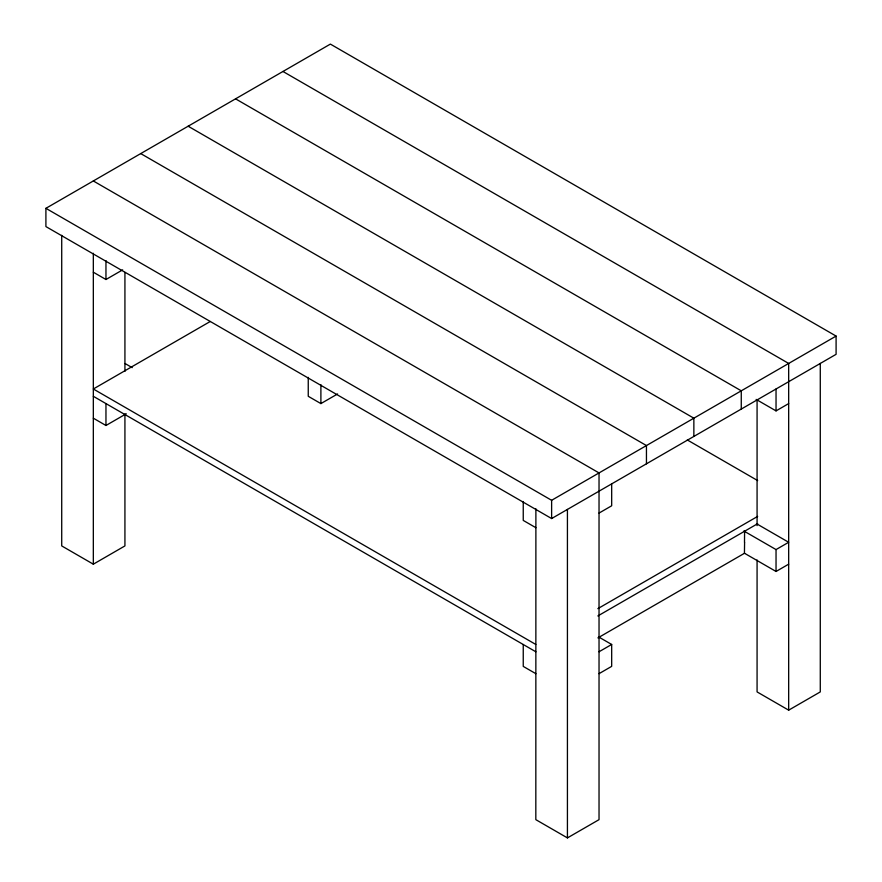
<?xml version="1.0" encoding="UTF-8"?>
<svg xmlns="http://www.w3.org/2000/svg" width="882" height="882" viewBox="0 0 882 882"><rect width="100%" height="100%" fill="white"/><g stroke="black" fill="none" stroke-linecap="round" stroke-linejoin="round"><path stroke-width="1.32" d="M45.908 208.328L330.375 44.1L836.092 336.075L836.092 354.321L551.625 518.55L45.908 226.586L45.908 208.328L551.625 500.303L836.092 336.075M93.327 272.207L105.961 279.506L122.664 269.859M210.214 321.511L93.327 388.995L535.826 644.466M93.327 418.189L105.961 425.488L126.236 413.779M308.248 377.364L308.248 396.294L320.894 403.592L337.597 393.945M61.718 235.329L61.718 545.925L93.327 564.182L124.924 545.925L124.924 413.989M599.032 513.081L611.678 505.783L611.678 483.876M756.139 399.403L776.039 410.891L788.673 403.592M597.842 608.657L757.671 516.389M597.842 615.956L757.671 523.688M788.673 564.171L776.039 571.47L744.43 553.223L744.595 542.265M597.908 637.895L744.617 553.201M599.032 651.765L611.678 644.466L611.678 666.362L599.032 673.661M743.835 530.986L776.039 549.574L788.673 542.276L756.469 523.688M535.892 508.793L535.826 819.654L567.424 837.9L599.032 819.654L599.032 472.928L93.327 180.964M757.076 559.982L757.076 691.918L788.673 710.164L820.282 691.918L820.282 363.439M282.968 71.475L788.673 363.439L788.673 710.164M235.549 98.839L741.266 390.814L741.266 409.061M188.142 126.214L693.858 418.189L693.858 436.436M687.298 439.953L757.671 480.58M140.734 153.589L646.451 445.564L646.451 463.811M535.892 527.712L523.247 520.413L523.247 501.494M125.046 363.516L132.201 367.651M598.558 636.892L611.678 644.466M93.327 396.294L535.892 651.809M535.892 673.705L523.247 666.406L523.247 644.51M776.039 388.995L776.039 410.891M776.039 549.574L776.039 571.47M757.076 400.549L757.076 525.617M744.595 531.317L744.496 542.32M567.424 509.432L567.424 837.9M551.625 500.303L551.625 518.55M320.894 384.662L320.894 403.592M124.924 272.428L124.924 371.388M105.961 260.576L105.961 279.506M105.961 403.592L105.961 425.488M93.327 253.277L93.327 564.182"/></g></svg>
